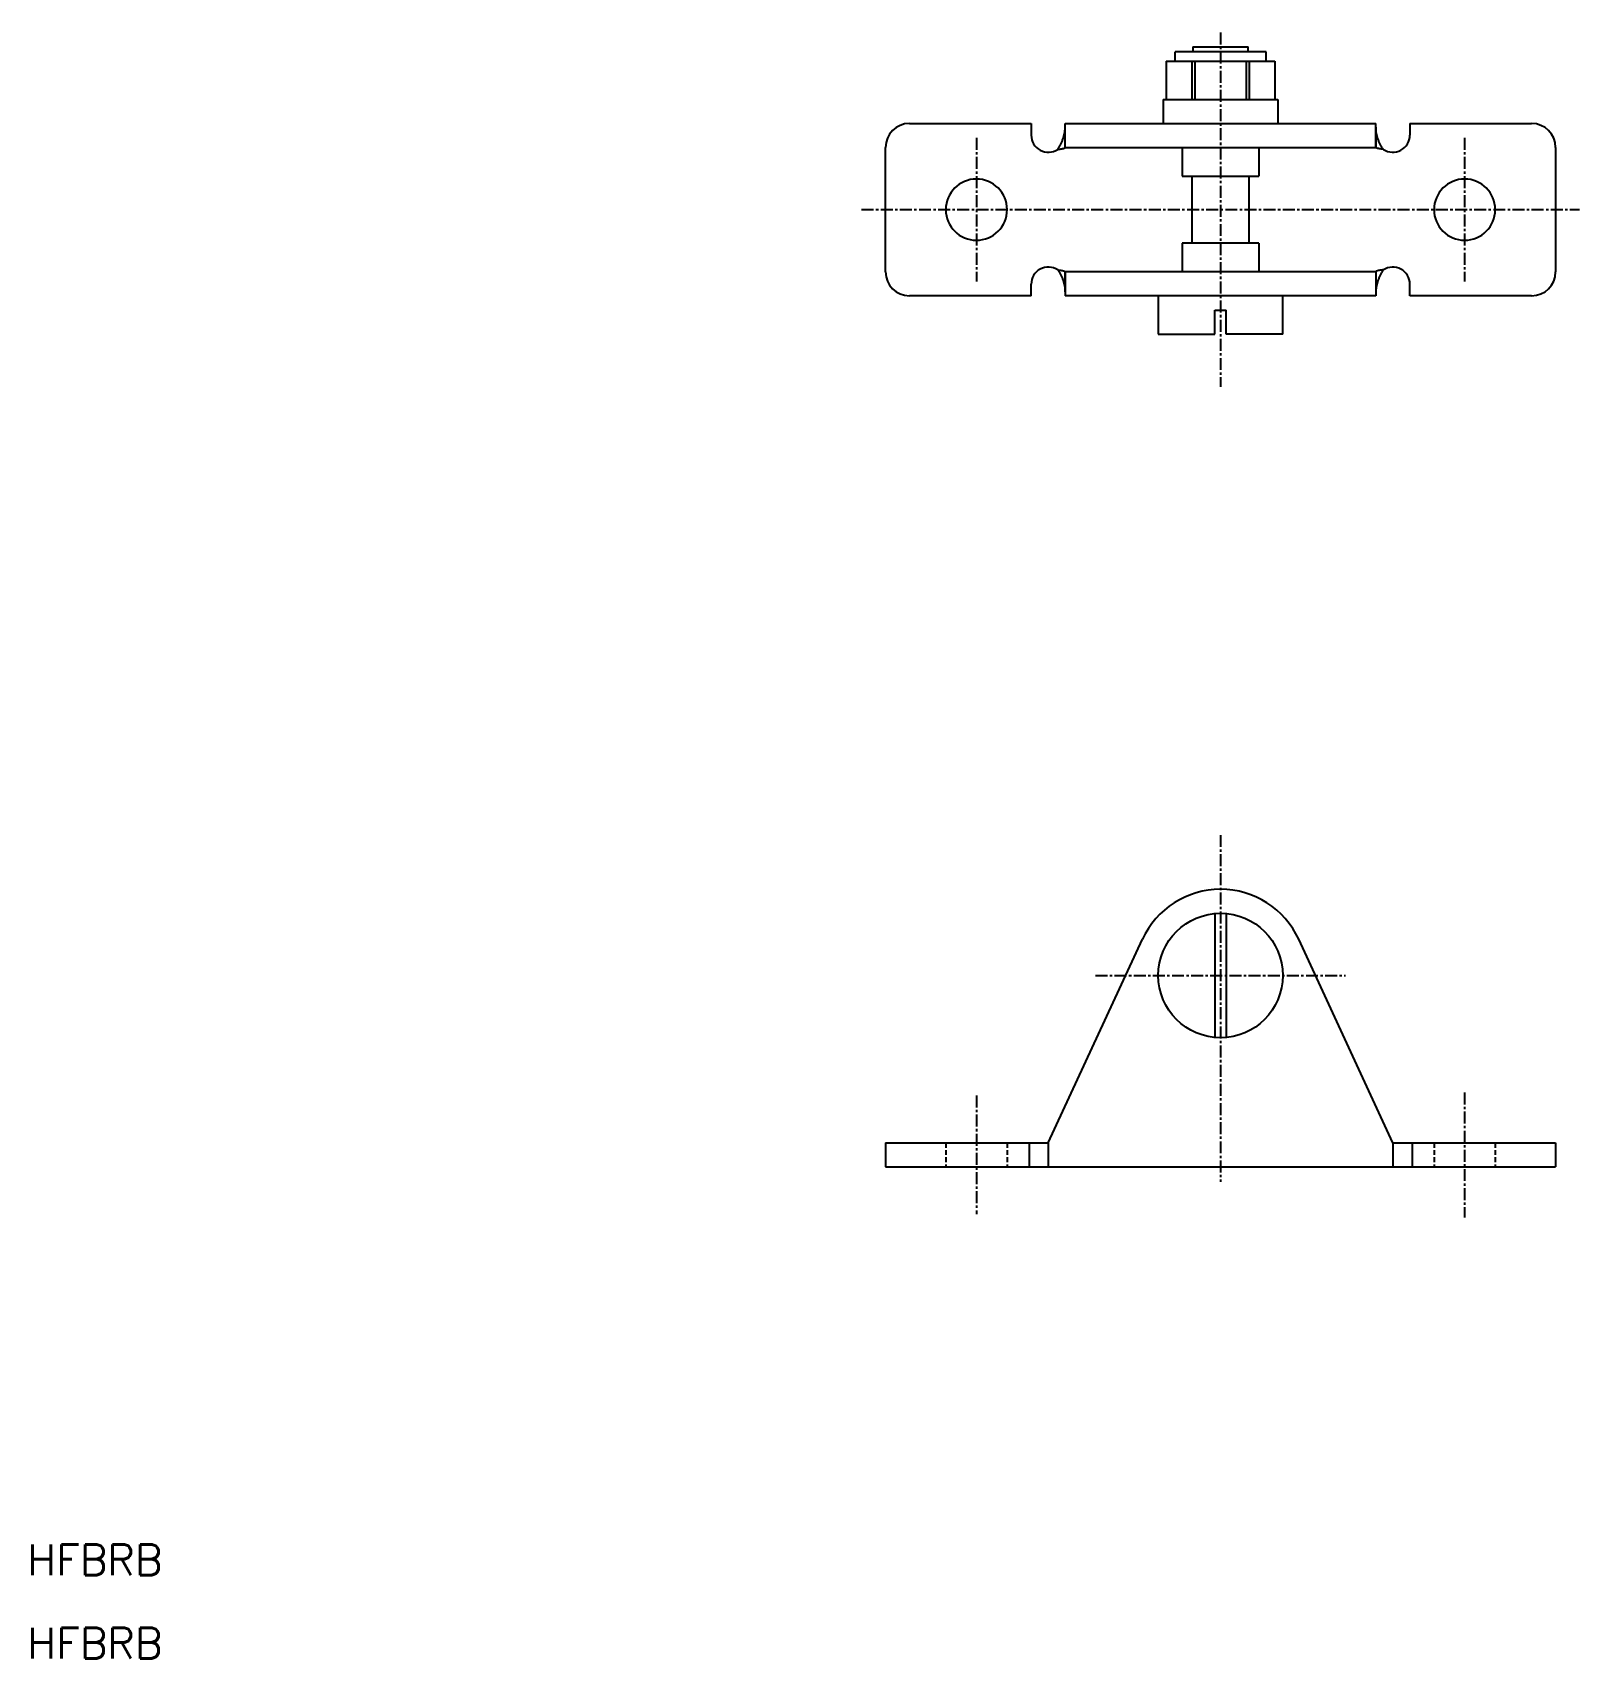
# Model space of a CAD drawing. Extents: x 64 to 225, y 70 to 240.
import ezdxf

# ---------------------------------------------------------------- set-up
doc = ezdxf.new("R2010")
doc.units = 0
doc.linetypes.add('CENTER', pattern=[2, 1.25, -0.25, 0.25, -0.25])
doc.linetypes.add('DASHED', pattern=[0.75, 0.5, -0.25])
doc.layers.get('0').update_dxf_attribs({"linetype": 'CONTINUOUS'})
doc.layers.add('CENTER', color=1, linetype='CENTER')
doc.styles.get("Standard").update_dxf_attribs({"font": 'txt.shx', "bigfont": 'bigfont.shx'})

msp = doc.modelspace()

# ---------------------------------------------------------------- linework, layer by layer
at = {"color": 7, "linetype": 'CONTINUOUS'}
for p, q in [((192.42, 237.8), (182.92, 237.8)), ((182.92, 236.8), (182.92, 237.8)), ((184.77, 238.3), (190.57, 238.3)), ((184.77, 238.3), (184.77, 237.8)), ((190.57, 237.8), (190.57, 238.3)), ((192.42, 236.8), (192.42, 237.8)), ((182, 236.8), (182, 232.8)), ((182, 236.8), (193.34, 236.8)), ((184.68, 236.8), (184.68, 232.8)), ((184.99, 236.8), (184.99, 232.8)), ((190.35, 236.8), (190.35, 232.8)), ((190.66, 236.8), (190.66, 232.8)), ((193.34, 236.8), (193.34, 232.8)), ((181.67, 232.8), (193.67, 232.8)), ((181.67, 232.8), (181.67, 230.3)), ((181.99, 234.3), (182, 234.3)), ((193.67, 232.8), (193.67, 230.3)), ((155.17, 230.3), (167.89, 230.3)), ((167.89, 230.3), (167.89, 229.08)), ((171.38, 229.3), (171.39, 229.37)), ((171.39, 229.37), (171.4, 229.44)), ((171.4, 229.44), (171.41, 229.5)), ((171.41, 229.5), (171.42, 229.57)), ((171.42, 229.57), (171.43, 229.63)), ((171.43, 229.69), (171.44, 229.75)), ((171.43, 229.63), (171.43, 229.69)), ((171.44, 229.8), (171.45, 229.85)), ((171.44, 229.75), (171.44, 229.8)), ((171.45, 230.3), (203.89, 230.3)), ((171.45, 227.8), (171.45, 230.3)), ((171.45, 227.8), (171.45, 229.9)), ((171.45, 229.85), (171.45, 229.9)), ((203.89, 227.8), (203.89, 230.3)), ((203.89, 229.9), (203.89, 227.8)), ((203.89, 229.85), (203.89, 229.9)), ((203.89, 229.8), (203.89, 229.85)), ((203.89, 229.75), (203.89, 229.8)), ((203.9, 229.69), (203.89, 229.75)), ((203.9, 229.63), (203.9, 229.69)), ((203.91, 229.57), (203.9, 229.63)), ((203.92, 229.5), (203.91, 229.57)), ((203.93, 229.44), (203.92, 229.5)), ((203.94, 229.37), (203.93, 229.44)), ((203.96, 229.3), (203.94, 229.37)), ((207.45, 230.3), (220.17, 230.3)), ((207.45, 230.3), (207.45, 229.08)), ((152.67, 214.8), (152.67, 227.8)), ((170.66, 227.6), (170.7, 227.66)), ((170.69, 227.61), (170.73, 227.61)), ((170.7, 227.66), (170.74, 227.71)), ((170.73, 227.61), (170.77, 227.61)), ((170.74, 227.71), (170.78, 227.77)), ((170.77, 227.61), (170.81, 227.62)), ((170.78, 227.77), (170.81, 227.83)), ((170.81, 227.83), (170.85, 227.89)), ((170.81, 227.62), (170.85, 227.62)), ((170.85, 227.89), (170.89, 227.95)), ((170.85, 227.62), (170.88, 227.63)), ((170.88, 227.63), (170.92, 227.63)), ((170.89, 227.95), (170.92, 228.01)), ((170.92, 228.01), (170.96, 228.08)), ((170.92, 227.63), (170.95, 227.64)), ((170.95, 227.64), (170.98, 227.64)), ((170.96, 228.08), (170.99, 228.15)), ((170.98, 227.64), (171.01, 227.65)), ((170.99, 228.15), (171.03, 228.22)), ((171.01, 227.65), (171.04, 227.65)), ((171.03, 228.22), (171.06, 228.29)), ((171.04, 227.65), (171.07, 227.66)), ((171.06, 228.29), (171.09, 228.36)), ((171.07, 227.66), (171.09, 227.66)), ((171.09, 228.36), (171.12, 228.43)), ((171.09, 227.66), (171.12, 227.66)), ((171.12, 228.43), (171.15, 228.5)), ((171.12, 227.66), (171.14, 227.67)), ((171.14, 227.67), (171.16, 227.67)), ((171.15, 228.5), (171.17, 228.57)), ((171.16, 227.67), (171.18, 227.68)), ((171.17, 228.57), (171.2, 228.65)), ((171.18, 227.68), (171.2, 227.68)), ((171.2, 228.65), (171.22, 228.72)), ((171.2, 227.68), (171.22, 227.69)), ((171.22, 228.72), (171.25, 228.8)), ((171.22, 227.69), (171.24, 227.69)), ((171.24, 227.69), (171.26, 227.69)), ((171.25, 228.8), (171.27, 228.87)), ((171.26, 227.69), (171.28, 227.7)), ((171.27, 228.87), (171.29, 228.94)), ((171.28, 227.7), (171.29, 227.7)), ((171.29, 228.94), (171.31, 229.02)), ((171.29, 227.7), (171.31, 227.71)), ((171.31, 229.02), (171.33, 229.09)), ((171.31, 227.71), (171.33, 227.71)), ((171.33, 229.09), (171.35, 229.16)), ((171.33, 227.71), (171.35, 227.72)), ((171.35, 229.16), (171.36, 229.23)), ((171.35, 227.72), (171.36, 227.72)), ((171.36, 229.23), (171.38, 229.3)), ((171.36, 227.72), (171.38, 227.73)), ((171.38, 227.73), (171.39, 227.74)), ((171.39, 227.74), (171.41, 227.74)), ((171.41, 227.74), (171.42, 227.75)), ((171.42, 227.75), (171.43, 227.76)), ((171.43, 227.76), (171.44, 227.76)), ((171.44, 227.76), (171.44, 227.77)), ((171.44, 227.77), (171.45, 227.77)), ((171.45, 227.8), (203.89, 227.8)), ((171.45, 227.8), (171.45, 227.77)), ((171.45, 227.77), (171.45, 227.8)), ((183.67, 227.8), (183.67, 224.8)), ((191.67, 227.8), (191.67, 224.8)), ((203.89, 227.8), (203.89, 227.77)), ((203.89, 227.76), (203.89, 227.77)), ((203.89, 227.77), (203.89, 227.77)), ((203.9, 227.76), (203.89, 227.76)), ((203.91, 227.75), (203.9, 227.76)), ((203.92, 227.74), (203.91, 227.75)), ((203.94, 227.74), (203.92, 227.74)), ((203.95, 227.73), (203.94, 227.74)), ((203.97, 227.72), (203.95, 227.73)), ((203.97, 229.23), (203.96, 229.3)), ((203.99, 229.16), (203.97, 229.23)), ((203.98, 227.72), (203.97, 227.72)), ((204, 227.71), (203.98, 227.72)), ((204, 229.09), (203.99, 229.16)), ((204.02, 229.02), (204, 229.09)), ((204.02, 227.71), (204, 227.71)), ((204.04, 228.94), (204.02, 229.02)), ((204.04, 227.7), (204.02, 227.71)), ((204.06, 228.87), (204.04, 228.94)), ((204.06, 227.7), (204.04, 227.7)), ((204.08, 228.8), (204.06, 228.87)), ((204.07, 227.69), (204.06, 227.7)), ((204.09, 227.69), (204.07, 227.69)), ((204.11, 228.72), (204.08, 228.8)), ((204.11, 227.69), (204.09, 227.69)), ((204.13, 228.65), (204.11, 228.72)), ((204.13, 227.68), (204.11, 227.69)), ((204.16, 228.57), (204.13, 228.65)), ((204.15, 227.68), (204.13, 227.68)), ((204.17, 227.67), (204.15, 227.68)), ((204.19, 228.5), (204.16, 228.57)), ((204.19, 227.67), (204.17, 227.67)), ((204.21, 228.43), (204.19, 228.5)), ((204.21, 227.66), (204.19, 227.67)), ((204.24, 228.36), (204.21, 228.43)), ((204.24, 227.66), (204.21, 227.66)), ((204.27, 228.29), (204.24, 228.36)), ((204.26, 227.66), (204.24, 227.66)), ((204.29, 227.65), (204.26, 227.66)), ((204.31, 228.22), (204.27, 228.29)), ((204.32, 227.65), (204.29, 227.65)), ((204.34, 228.15), (204.31, 228.22)), ((204.35, 227.64), (204.32, 227.65)), ((204.37, 228.08), (204.34, 228.15)), ((204.38, 227.64), (204.35, 227.64)), ((204.41, 228.01), (204.37, 228.08)), ((204.41, 227.63), (204.38, 227.64)), ((204.44, 227.95), (204.41, 228.01)), ((204.45, 227.63), (204.41, 227.63)), ((204.48, 227.89), (204.44, 227.95)), ((204.49, 227.62), (204.45, 227.63)), ((204.52, 227.83), (204.48, 227.89)), ((204.52, 227.62), (204.49, 227.62)), ((204.56, 227.77), (204.52, 227.83)), ((204.56, 227.61), (204.52, 227.62)), ((204.6, 227.71), (204.56, 227.77)), ((204.6, 227.61), (204.56, 227.61)), ((204.64, 227.66), (204.6, 227.71)), ((204.64, 227.61), (204.6, 227.61)), ((204.68, 227.6), (204.64, 227.66)), ((222.67, 227.8), (222.67, 214.8)), ((170.66, 227.6), (170.69, 227.61)), ((204.68, 227.6), (204.64, 227.61)), ((183.67, 224.8), (191.67, 224.8)), ((184.67, 224.8), (184.67, 217.8)), ((190.67, 217.8), (190.67, 224.8)), ((191.67, 217.8), (183.67, 217.8)), ((183.67, 217.8), (183.67, 214.8)), ((191.67, 217.8), (191.67, 214.8)), ((170.66, 215), (170.69, 215)), ((170.66, 215), (170.7, 214.95)), ((170.69, 215), (170.73, 215)), ((170.7, 214.95), (170.74, 214.9)), ((170.73, 215), (170.77, 214.99)), ((170.74, 214.9), (170.78, 214.84)), ((170.77, 214.99), (170.81, 214.99)), ((170.78, 214.84), (170.81, 214.78)), ((170.81, 214.99), (170.85, 214.98)), ((170.81, 214.78), (170.85, 214.72)), ((170.85, 214.98), (170.88, 214.98)), ((170.85, 214.72), (170.89, 214.66)), ((170.88, 214.98), (170.92, 214.97)), ((170.89, 214.66), (170.92, 214.59)), ((170.92, 214.97), (170.95, 214.97)), ((170.92, 214.59), (170.96, 214.53)), ((170.95, 214.97), (170.98, 214.96)), ((170.96, 214.53), (170.99, 214.46)), ((170.98, 214.96), (171.01, 214.96)), ((170.99, 214.46), (171.03, 214.39)), ((171.01, 214.96), (171.04, 214.95)), ((171.03, 214.39), (171.06, 214.32)), ((171.04, 214.95), (171.07, 214.95)), ((171.06, 214.32), (171.09, 214.25)), ((171.07, 214.95), (171.09, 214.95)), ((171.09, 214.95), (171.12, 214.94)), ((171.09, 214.25), (171.12, 214.18)), ((171.12, 214.94), (171.14, 214.94)), ((171.12, 214.18), (171.15, 214.11)), ((171.14, 214.94), (171.16, 214.93)), ((171.15, 214.11), (171.17, 214.03)), ((171.16, 214.93), (171.18, 214.93)), ((171.17, 214.03), (171.2, 213.96)), ((171.18, 214.93), (171.2, 214.93)), ((171.2, 214.93), (171.22, 214.92)), ((171.22, 214.92), (171.24, 214.92)), ((171.24, 214.92), (171.26, 214.91)), ((171.26, 214.91), (171.28, 214.91)), ((171.28, 214.91), (171.29, 214.9)), ((171.29, 214.9), (171.31, 214.9)), ((171.31, 214.9), (171.33, 214.89)), ((171.33, 214.89), (171.35, 214.89)), ((171.35, 214.89), (171.36, 214.88)), ((171.36, 214.88), (171.38, 214.88)), ((171.38, 214.88), (171.39, 214.87)), ((171.39, 214.87), (171.41, 214.86)), ((171.41, 214.86), (171.42, 214.86)), ((171.42, 214.86), (171.43, 214.85)), ((171.43, 214.85), (171.44, 214.84)), ((171.44, 214.84), (171.44, 214.84)), ((171.44, 214.84), (171.45, 214.83)), ((171.45, 214.8), (171.45, 214.83)), ((203.89, 214.8), (171.45, 214.8)), ((171.45, 212.7), (171.45, 214.8)), ((171.45, 214.8), (171.45, 212.3)), ((203.9, 214.85), (203.89, 214.84)), ((203.89, 214.84), (203.89, 214.84)), ((203.89, 214.84), (203.89, 214.83)), ((203.89, 214.8), (203.89, 214.83)), ((203.89, 214.8), (203.89, 212.7)), ((203.89, 214.8), (203.89, 212.3)), ((203.91, 214.86), (203.9, 214.85)), ((203.92, 214.86), (203.91, 214.86)), ((203.94, 214.87), (203.92, 214.86)), ((203.95, 214.88), (203.94, 214.87)), ((203.97, 214.88), (203.95, 214.88)), ((203.98, 214.89), (203.97, 214.88)), ((204, 214.89), (203.98, 214.89)), ((204.02, 214.9), (204, 214.89)), ((204.04, 214.9), (204.02, 214.9)), ((204.06, 214.91), (204.04, 214.9)), ((204.07, 214.91), (204.06, 214.91)), ((204.09, 214.92), (204.07, 214.91)), ((204.11, 214.92), (204.09, 214.92)), ((204.13, 214.93), (204.11, 214.92)), ((204.15, 214.93), (204.13, 214.93)), ((204.16, 214.03), (204.13, 213.96)), ((204.17, 214.93), (204.15, 214.93)), ((204.19, 214.11), (204.16, 214.03)), ((204.19, 214.94), (204.17, 214.93)), ((204.21, 214.94), (204.19, 214.94)), ((204.21, 214.18), (204.19, 214.11)), ((204.24, 214.95), (204.21, 214.94)), ((204.24, 214.25), (204.21, 214.18)), ((204.26, 214.95), (204.24, 214.95)), ((204.27, 214.32), (204.24, 214.25)), ((204.29, 214.95), (204.26, 214.95)), ((204.31, 214.39), (204.27, 214.32)), ((204.32, 214.96), (204.29, 214.95)), ((204.34, 214.46), (204.31, 214.39)), ((204.35, 214.96), (204.32, 214.96)), ((204.37, 214.53), (204.34, 214.46)), ((204.38, 214.97), (204.35, 214.96)), ((204.41, 214.59), (204.37, 214.53)), ((204.41, 214.97), (204.38, 214.97)), ((204.45, 214.98), (204.41, 214.97)), ((204.44, 214.66), (204.41, 214.59)), ((204.48, 214.72), (204.44, 214.66)), ((204.49, 214.98), (204.45, 214.98)), ((204.52, 214.78), (204.48, 214.72)), ((204.52, 214.99), (204.49, 214.98)), ((204.56, 214.99), (204.52, 214.99)), ((204.56, 214.84), (204.52, 214.78)), ((204.6, 215), (204.56, 214.99)), ((204.6, 214.9), (204.56, 214.84)), ((204.64, 215), (204.6, 215)), ((204.64, 214.95), (204.6, 214.9)), ((204.68, 215), (204.64, 215)), ((204.68, 215), (204.64, 214.95)), ((167.89, 212.3), (167.89, 213.52)), ((171.2, 213.96), (171.22, 213.89)), ((171.22, 213.89), (171.25, 213.81)), ((171.25, 213.81), (171.27, 213.74)), ((171.27, 213.74), (171.29, 213.66)), ((171.29, 213.66), (171.31, 213.59)), ((171.31, 213.59), (171.33, 213.52)), ((171.33, 213.52), (171.35, 213.44)), ((171.35, 213.44), (171.36, 213.37)), ((171.36, 213.37), (171.38, 213.3)), ((171.38, 213.3), (171.39, 213.23)), ((171.39, 213.23), (171.4, 213.17)), ((171.4, 213.17), (171.41, 213.1)), ((171.41, 213.1), (171.42, 213.04)), ((171.42, 213.04), (171.43, 212.98)), ((171.43, 212.98), (171.43, 212.92)), ((171.43, 212.92), (171.44, 212.86)), ((171.44, 212.86), (171.44, 212.8)), ((171.44, 212.8), (171.45, 212.75)), ((171.45, 212.75), (171.45, 212.7)), ((203.9, 212.92), (203.89, 212.86)), ((203.89, 212.86), (203.89, 212.8)), ((203.89, 212.8), (203.89, 212.75)), ((203.89, 212.75), (203.89, 212.7)), ((203.91, 213.04), (203.9, 212.98)), ((203.9, 212.98), (203.9, 212.92)), ((203.92, 213.1), (203.91, 213.04)), ((203.93, 213.17), (203.92, 213.1)), ((203.94, 213.23), (203.93, 213.17)), ((203.96, 213.3), (203.94, 213.23)), ((203.97, 213.37), (203.96, 213.3)), ((203.99, 213.44), (203.97, 213.37)), ((204, 213.52), (203.99, 213.44)), ((204.02, 213.59), (204, 213.52)), ((204.04, 213.66), (204.02, 213.59)), ((204.06, 213.74), (204.04, 213.66)), ((204.08, 213.81), (204.06, 213.74)), ((204.11, 213.89), (204.08, 213.81)), ((204.13, 213.96), (204.11, 213.89)), ((207.45, 212.3), (207.45, 213.52)), ((167.89, 212.3), (155.17, 212.3)), ((203.89, 212.3), (171.45, 212.3)), ((181.17, 212.3), (181.17, 208.3)), ((187.07, 210.8), (187.67, 210.8)), ((187.07, 208.3), (187.07, 210.8)), ((187.67, 210.8), (188.27, 210.8)), ((188.27, 208.3), (188.27, 210.8)), ((194.17, 208.3), (194.17, 212.3)), ((220.17, 212.3), (207.45, 212.3)), ((181.17, 208.3), (187.07, 208.3)), ((194.17, 208.3), (188.27, 208.3)), ((187.07, 147.78), (187.07, 134.83)), ((188.27, 147.78), (188.27, 134.83)), ((169.67, 123.8), (179.5, 145.08)), ((205.67, 123.8), (195.84, 145.08)), ((152.67, 123.8), (169.67, 123.8)), ((152.67, 123.8), (152.67, 121.3)), ((167.67, 123.8), (167.67, 121.3)), ((169.67, 123.8), (169.67, 121.3)), ((205.67, 123.8), (205.67, 121.3)), ((205.67, 123.8), (222.67, 123.8)), ((207.67, 123.8), (207.67, 121.3)), ((222.67, 123.8), (222.67, 121.3)), ((152.67, 121.3), (222.67, 121.3))]:
    msp.add_line(p, q, dxfattribs=at)
at = {"color": 3, "linetype": 'DASHED'}
for p, q in [((158.97, 123.8), (158.97, 121.3)), ((165.37, 123.8), (165.37, 121.3)), ((209.97, 123.8), (209.97, 121.3)), ((216.37, 123.8), (216.37, 121.3))]:
    msp.add_line(p, q, dxfattribs=at)
at = {"color": 7, "linetype": 'CONTINUOUS'}
msp.add_circle((187.67, 141.3), 6.5, dxfattribs=at)
for centre, radius, start, end in [((155.17, 227.8), 2.5, 90, 180), ((220.17, 227.8), 2.5, 0, 90), ((169.67, 229.08), 1.78, 180, 303.751), ((205.67, 229.08), 1.78, 236.249, 0), ((162.17, 221.3), 3.2, 0, 180), ((213.17, 221.3), 3.2, 0, 180), ((162.17, 221.3), 3.2, 180, 0), ((213.17, 221.3), 3.2, 180, 0), ((155.17, 214.8), 2.5, 180, 270), ((169.67, 213.52), 1.78, 56.249, 180), ((205.67, 213.52), 1.78, 0, 123.751), ((220.17, 214.8), 2.5, 270, 0), ((187.67, 141.3), 9, 24.7989, 155.2011)]:
    msp.add_arc(centre, radius, start, end, dxfattribs=at)
at = {"layer": 'CENTER', "color": 1, "linetype": 'CENTER'}
for p, q in [((187.67, 239.8), (187.67, 202.8)), ((213.17, 228.8), (213.17, 213.8)), ((150.17, 221.3), (225.17, 221.3)), ((187.67, 155.97), (187.67, 119.75)), ((174.6, 141.3), (200.73, 141.3)), ((162.17, 128.76), (162.17, 116.35)), ((213.17, 129.08), (213.17, 116.03))]:
    msp.add_line(p, q, dxfattribs=at)
at = {"layer": 'CENTER', "linetype": 'CENTER'}
msp.add_line((162.17, 228.8), (162.17, 213.8), dxfattribs=at)

# ---------------------------------------------------------------- texts
for p in [(63.01, 78.66), (63.01, 69.95)]:
    msp.add_text('HFBRB', height=3.2).set_placement(p)

doc.saveas('drawing.dxf')
